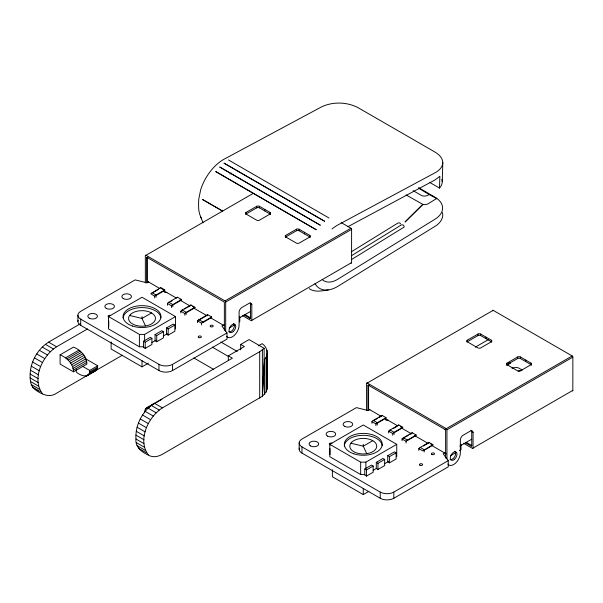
<?xml version="1.0" encoding="UTF-8"?>
<svg xmlns="http://www.w3.org/2000/svg" width="603" height="603" viewBox="0 0 603 603"><rect width="100%" height="100%" fill="white"/><g stroke="black" fill="none" stroke-linecap="round" stroke-linejoin="round"><path stroke-width="0.9" d="M429.931 182.551L439.504 188.083L439.858 176.287L434.982 179.958L347.886 226.72M442.248 181.654L442.813 162.606C442.715 157.948 438.939 154.406 435.185 152.19L358.167 107.726C346.951 101.847 332.781 101.462 321.346 106.98L224.301 159.079A35.253 20.359 -60 0 0 200.731 189.553L198.794 198.922A80.056 47.976 -58 0 0 198.794 210.032L199.48 213.658L203.03 222.816M264.137 348.285L259.705 351.7L162.411 407.869L154.376 403.234C142.534 410.749 135.132 424.957 135.961 438.999C135.042 448.067 143.295 453.079 150.577 456.124C154.564 457.541 158.86 456.252 162.411 454.27L262.38 396.284L264.137 359.885L264.137 348.285L249.069 339.587L240.695 344.426L240.695 349.883M267.333 352.544L267.333 387.345L266.096 392.04L262.38 396.284L264.529 359.448C269.202 354.805 267.363 347.034 262.132 343.65L258.288 345.866M122.432 355.175L56.599 393.179C49.205 398.515 40.74 393.865 34.461 389.086C30.135 385.4 29.999 379.279 30.15 374.041C30.685 361.333 37.823 348.956 48.564 342.142L80.184 323.886M42.496 393.729C31.386 378.91 42.429 355.717 56.599 346.785L87.488 328.952M148.308 454.82C137.198 439.994 148.24 416.801 162.411 407.869M76.302 369.194L76.302 371.983C80.124 375.775 90.013 379.234 89.696 370.438L97.739 365.795L85.129 358.514M93.714 371.508L96.661 369.812L97.739 365.795M144.486 412.814L144.969 409.919L146.363 407.937L232.396 358.19L228.311 355.83L228.311 360.466M226.592 336.308A9.467 5.465 -60 0 0 234.13 335.562A9.467 5.465 -60 0 0 239.09 325.228L239.105 311.909A4.183 2.42 -60 0 1 241.532 307.703L249.378 303.173A4.183 2.42 -60 0 1 251.805 304.575L251.805 320.442A0.874 0.505 60 0 1 251.323 320.713L242.353 315.55M447.848 464.046A9.467 5.465 -60 0 0 455.378 463.3A9.467 5.465 -60 0 0 460.345 452.966L460.353 439.647A4.183 2.42 -60 0 1 462.78 435.441L470.626 430.911A4.183 2.42 -60 0 1 473.054 432.313L473.054 448.18A0.874 0.505 60 0 1 472.579 448.451L463.601 443.288M442.813 162.606C442.73 167.235 438.976 170.641 435.193 172.707L338.147 224.806A35.253 20.359 -60 0 0 332.027 228.974M167.438 305.231L167.438 303.467L168.131 302.668L177.478 297.189L181.495 299.51L181.495 299.993L172.835 305.005M171.456 307.553L171.456 305.789L172.157 304.982L181.495 299.51M388.686 432.969L388.686 431.205L389.387 430.406L398.734 424.927L402.751 427.248L402.751 427.731L394.06 432.766M392.704 435.283L392.704 433.527L393.405 432.72L402.751 427.248M180.832 312.987L180.832 311.231L181.526 310.432L190.872 304.952L194.89 307.274L194.89 307.756L186.229 312.769L186.184 314.562M184.85 315.301L184.85 313.552L185.543 312.746L194.89 307.274M197.573 322.665L197.573 320.917L198.274 320.118L207.62 314.645L211.638 316.967L211.638 317.442L202.962 322.469M201.59 324.987L201.59 323.238L202.291 322.439L211.638 316.967M402.08 440.725L402.08 438.969L402.781 438.17L412.128 432.69L416.145 435.012L416.145 435.487L407.553 440.454M406.098 443.039L406.098 441.29L406.799 440.484L416.145 435.012M418.821 450.403L418.821 448.655L419.522 447.856L428.869 442.383L432.886 444.697L432.886 445.18L424.21 450.207M154.715 297.95L154.715 296.209L155.408 295.41L164.755 289.93L164.755 290.405L156.094 295.425L156.049 297.204M371.945 423.366L371.945 421.625L372.646 420.826L381.985 415.354L386.01 417.668L386.01 418.143L377.372 423.14L377.305 424.942M375.963 425.688L375.963 423.947L376.664 423.148L386.01 417.668M264.137 359.885L264.529 359.448L264.529 394.249M432.886 444.697L422.869 450.901L418.821 448.655M164.755 289.93L160.737 287.616L150.765 293.729L154.715 296.209M322.175 279.438A26.517 15.309 -60 0 0 337.929 279.151L434.974 219.221A26.042 15.55 -1.8 0 0 437.884 199.239L429.11 194.49L427.942 195.214A4.734 2.827 -1.8 0 1 421.248 195.342L413.093 190.638M436.806 198.41L428.205 203.716A4.734 2.827 -1.8 0 1 422.861 204.387L406.015 194.905M351.3 251.82L397.369 223.374A4.734 2.736 -60 0 1 400.596 223.924M351.474 255.717L400.724 225.303A4.734 2.736 -60 0 1 404.183 227.037L351.639 259.478M228.492 159.968L328.944 217.962M145.338 282.83L145.338 255.672A0.912 0.528 60 0 1 146.009 255.28L253.222 193.382M146.672 282.762L146.672 257.986L148.014 257.217M245.753 214.261A2.133 1.229 0 0 1 246.009 214.027L246.009 212.475L256.727 206.294A2.133 1.229 0 0 1 259.403 206.294L270.114 212.475L270.114 214.027A2.133 1.229 0 0 1 270.468 214.389M246.009 212.475A2.133 1.229 0 0 0 246.009 214.027L256.727 207.839A2.133 1.229 0 0 1 259.403 207.839L270.114 214.027A2.133 1.229 0 0 0 270.114 212.475M148.685 281.895L147.064 282.837L135.155 279.89L80.719 311.314A9.625 5.555 0 0 0 80.719 319.168L80.719 325.356L158.966 370.528A9.625 5.555 0 0 0 172.579 370.528L227.007 339.105L227.007 332.916L221.904 326.042L224.339 324.64M270.114 214.027L259.403 220.208A2.133 1.229 0 0 1 256.727 220.208L246.009 214.027M143.755 346.785L139.406 346.785L108.532 328.959L108.532 316.583L142.014 297.249L175.503 316.583L175.503 328.959M152.928 292.598L158.393 289.44M60.104 354.82L73.498 347.087C80.485 349.928 86.711 356.207 86.892 364.099L73.498 371.832L60.104 364.099L60.104 354.82C67.091 357.654 73.317 363.941 73.498 371.832M65.463 357.911L78.857 350.185M66.858 358.86L80.252 351.127M68.207 360.059L81.601 352.325M170.453 301.726L172.013 300.829M129.69 315.49L142.014 318.437L151.534 312.949M285.362 237.311A2.133 1.229 0 0 1 285.716 236.949L285.716 235.404L296.427 229.215A2.133 1.229 0 0 1 299.111 229.215L309.821 235.404L309.821 236.949A2.133 1.229 0 0 1 310.176 237.311M69.481 361.476L82.875 353.742M285.716 235.404A2.133 1.229 0 0 0 285.716 236.949L296.427 230.761A2.133 1.229 0 0 1 299.111 230.761L309.821 236.949A2.133 1.229 0 0 0 309.821 235.404M70.626 363.066L84.021 355.333M71.621 364.785L85.008 357.051M72.42 366.571L85.814 358.838M73.016 368.38L86.41 360.647M73.378 370.152L86.772 362.418M184.624 309.038L186.191 308.141M187.752 307.236L189.312 306.332M309.821 236.949L299.111 243.137A2.133 1.229 0 0 1 296.427 243.137L285.716 236.949M108.532 316.583L139.406 334.409L144.622 334.409L175.503 316.583M89.576 371.976L97.611 367.333M143.537 341.223L150.23 337.356L151.903 338.328L151.903 344.509L145.21 348.376L143.537 347.411L143.537 341.223L145.21 342.195L151.903 338.328M155.046 334.582L161.747 330.715L163.421 331.68L163.421 337.868L156.72 341.735L155.046 340.763L155.046 334.582L156.72 335.547L163.421 331.68M166.488 327.972L173.182 324.113L174.855 325.077L174.855 331.258L168.162 335.125L166.488 334.16L166.488 327.972L168.162 328.944L174.855 325.077M89.214 373.332L97.249 368.689M85.679 376.151L96.661 369.812M86.832 375.888L95.854 370.672M151.933 342.564L155.996 340.213M163.315 335.992L167.378 333.647M146.009 255.28L225.025 300.905L350.931 228.22A0.912 0.528 60 0 1 351.602 229.381L351.587 262.833A0.874 0.505 60 0 1 351.104 263.104L351.021 263.066M225.695 331.085L225.695 302.065L351.602 229.381M199.028 320.08L206.053 316.025M111.14 341.954L111.14 349.024L142.014 366.85L148.398 363.164M239.346 317.879L250.479 311.457M229.215 328.009L234.899 324.731M244.125 315.022L249.808 318.309L250.592 317.856L244.908 314.57M80.719 319.168L158.966 364.348A9.625 5.555 0 0 0 172.579 364.348L227.007 332.916M251.813 320.351L351.602 262.629M228.311 355.83L244.381 346.552L240.695 344.426M145.564 408.796L155.016 403.339M156.381 402.555L158.958 401.063M159.531 400.731L161.107 399.819M366.586 410.568L366.586 383.41L493.156 310.334L572.179 355.958A0.912 0.528 60 0 1 572.85 357.119L572.835 390.571A0.874 0.505 60 0 1 572.36 390.842L572.27 390.804M367.928 410.5L367.928 385.724L369.262 384.955M467.001 341.999A2.133 1.229 0 0 1 467.257 341.765A2.133 1.229 0 0 1 467.257 340.213L477.975 334.032A2.133 1.229 0 0 1 480.651 334.032L491.37 340.213L491.37 341.765A2.133 1.229 0 0 1 491.716 342.127M467.257 340.213L467.257 341.765L477.975 335.577A2.133 1.229 0 0 1 480.651 335.577L491.37 341.765A2.133 1.229 0 0 0 491.37 340.213M475.247 347.192L488.264 339.67M369.933 409.633L368.312 410.568L356.403 407.628L301.975 439.052A9.625 5.555 0 0 0 301.975 446.906L301.975 453.094L380.222 498.266A9.625 5.555 0 0 0 393.827 498.266L448.255 466.843L448.255 460.654L443.152 453.78L445.594 452.378M491.37 341.765L480.651 347.946A2.133 1.229 0 0 1 477.975 347.946L467.257 341.765M365.003 474.523L360.662 474.523L329.781 456.697L329.781 444.321L363.27 424.987L396.751 444.321L396.751 456.697M373.4 420.788L377.305 418.535M378.865 417.63L380.425 416.726M393.262 428.567L397.166 426.313M350.938 443.228L363.27 446.175L372.782 440.68M506.543 365.184A2.133 1.229 0 0 1 506.965 364.687A2.133 1.229 0 0 1 506.965 363.142L517.683 356.953A2.133 1.229 0 0 1 520.359 356.953L531.077 363.142A2.133 1.229 0 0 1 531.077 364.687A2.133 1.229 0 0 1 531.492 365.184M506.965 363.142L506.965 364.687L517.683 358.499A2.133 1.229 0 0 1 520.359 358.499L531.077 364.687L531.077 363.142M507.183 365.094L510.409 363.232A24.278 14.012 -60 0 0 508.917 362.953M403.535 438.132L405.095 437.228M406.656 436.323L408.216 435.426M409.784 434.522L411.344 433.625M531.077 364.687L520.359 370.875A2.133 1.229 0 0 1 517.683 370.875L506.965 364.687M329.781 444.321L360.662 462.147L365.878 462.147L396.751 444.321M364.785 468.961L371.486 465.094L373.159 466.066L373.159 472.247L366.458 476.114L364.785 475.149L364.785 468.961L366.458 469.933L373.159 466.066M376.295 462.32L382.995 458.453L384.669 459.418L384.669 465.606L377.975 469.473L376.295 468.501L376.295 462.32L377.975 463.285L384.669 459.418M387.737 455.71L394.43 451.843L396.111 452.815L396.111 458.996L389.41 462.863L387.737 461.898L387.737 455.71L389.41 456.682L396.111 452.815M373.189 470.302L376.438 468.425M384.563 463.73L388.626 461.385M367.928 385.724A0.935 0.535 60 0 1 368.591 385.34L444.939 429.419L445.609 429.027M366.586 383.41A0.912 0.528 60 0 1 367.257 383.018L446.28 428.643L572.179 355.958M446.951 458.823L446.951 429.803L572.85 357.119M423.396 446.016L427.308 443.763M332.389 469.692L332.389 476.762L363.27 494.588L368.848 491.362M459.795 446.077L471.727 439.195M450.464 455.747L456.147 452.469M459.396 450.592L461.016 449.657L461.016 444.351M465.373 442.76L471.056 446.047L471.84 445.594L466.157 442.308M301.975 446.906L380.222 492.086A9.625 5.555 0 0 0 393.827 492.086L448.255 460.654M473.069 448.089L572.85 390.367M160.752 399.631L161.898 399.367M147.358 407.364L149.77 407.153M328.311 289.922C322.04 290.767 314.924 292.681 309.256 288.679M36.73 390.397L38.479 390.804M418.746 187.714L436.798 198.259M418.422 188.113L429.11 194.49M341.155 222.575L350.931 228.22M522.273 370.076L518.452 367.868A24.278 14.012 -60 0 0 511.962 368.214M250.177 302.97A4.183 2.42 -60 0 1 250.464 303.799L251.813 304.719M470.89 430.165A4.183 2.42 -60 0 1 471.712 431.537L473.069 432.457M400.339 426.336L401.945 427.263M164.755 290.405L160.737 288.091L160.737 287.616M192.485 306.362L194.89 307.756M430.474 443.785L432.886 445.18M159.486 288.302L147.343 281.3L147.343 257.602A0.935 0.535 60 0 1 147.539 257.164M163.526 290.638L176.475 298.116M179.709 299.985L190.231 306.06M193.473 307.929L207.228 315.866M210.462 317.736L224.218 325.68M381.541 416.507L368.591 409.038L368.591 385.34A0.935 0.535 60 0 1 368.682 385M384.782 418.376L397.724 425.854M400.965 427.723L411.48 433.798M414.721 435.668L428.477 443.604M431.71 445.474L446.28 453.886M168.772 302.216L172.79 304.538M390.028 429.954L394.045 432.276M152.031 292.643L156.049 294.957M182.166 309.98L186.184 312.301M198.915 319.673L202.932 321.987M373.28 420.374L377.305 422.695M403.422 437.718L407.44 440.039M420.163 447.411L424.18 449.725M167.438 303.467L171.456 305.789M388.686 431.205L392.704 433.527M180.832 311.231L184.85 313.552M197.573 320.917L201.59 323.238M371.945 421.625L375.963 423.947M402.08 438.969L406.098 441.29M220.909 342.044L237.19 351.443M212.203 347.072L228.484 356.471M193.88 357.986L213.424 369.27M48.564 342.142L56.599 346.785M45.368 344.313L53.403 348.949M151.18 405.397L159.215 410.04M82.611 366.338L89.696 370.438M42.27 347.064L50.305 351.7M148.074 408.148L156.117 412.791M39.361 350.305L47.396 354.948M145.165 411.397L153.207 416.032M36.73 353.953L44.765 358.589M142.542 415.037L150.577 419.68M34.461 357.881L42.496 362.524M140.265 418.972L148.308 423.615M32.615 361.981L40.657 366.624M138.426 423.072L146.461 427.708M31.258 366.127L39.301 370.762M137.069 427.218L145.104 431.854M30.429 370.189L38.464 374.825M136.24 431.273L144.275 435.916M30.15 374.041L38.185 378.676M135.961 435.132L143.996 439.768M30.15 377.908L38.185 382.543M135.961 438.999L143.996 443.635M30.429 381.435L38.464 386.078M136.24 442.527L144.275 447.17M31.258 384.541L39.301 389.176M137.069 445.625L145.104 450.268M32.615 387.111L40.657 391.754M138.426 448.202L146.461 452.845M363.27 446.175L366.752 453.682M142.014 318.437L145.496 325.944M200.415 216.439L200.731 217.163A35.253 20.359 -60 0 0 201.598 218.663M267.333 387.345L266.971 350.17M442.466 212.565C443.996 218.233 439.813 223.479 435.193 226.231L338.147 286.154A35.253 20.359 -60 0 1 314.992 283.659M525.718 360.044L525.718 361.596M520.359 356.953L520.359 358.499M517.683 356.953L517.683 358.499M486.01 337.122L486.01 338.667M480.651 334.032L480.651 335.577M477.975 334.032L477.975 335.577M471.727 431.68L471.727 445.655A0.942 0.543 60 0 1 471.056 446.047M445.609 458.092L445.609 430.58A1.002 0.58 60 0 0 444.939 429.419M428.869 442.383L428.869 442.858M424.18 450.245L424.18 451.986M412.128 432.69L412.128 433.173M398.734 424.927L398.734 425.409M394.045 432.796L394.045 434.544M393.827 492.086L393.827 498.266M389.41 456.682L389.41 462.863M381.985 415.354L381.985 415.829M380.222 492.086L380.222 498.266M377.975 463.285L377.975 469.473M366.458 469.933L366.458 476.114M365.878 462.147L365.878 469.217M363.27 444.321L363.27 446.092M363.27 488.4L363.27 494.588M360.662 462.147L360.662 474.523M329.992 448.459L329.992 454.639M304.47 232.306L304.47 233.858M299.111 229.215L299.111 230.761M299.156 442.979L299.156 449.167M296.427 229.215L296.427 230.761M267.039 354.918L267.039 389.719M266.096 357.24L266.096 392.04M264.762 209.384L264.762 210.929M262.38 349.883L262.38 396.284M259.705 351.7L259.705 398.101M259.403 206.294L259.403 207.839M256.727 206.294L256.727 207.839M250.479 303.942L250.479 317.917A0.942 0.543 60 0 1 249.808 318.309M239.768 316.62L239.768 321.919M224.361 330.354L224.361 302.842A1.002 0.58 60 0 0 223.69 301.681L147.343 257.602A0.935 0.535 60 0 0 146.672 257.986M207.62 314.645L207.62 315.12M190.872 304.952L190.872 305.435M177.478 297.189L177.478 297.671M172.79 305.058L172.79 306.806M172.579 364.348L172.579 370.528M168.162 328.944L168.162 335.125M158.966 364.348L158.966 370.528M156.72 335.547L156.72 341.735M145.21 342.195L145.21 348.376M144.622 334.409L144.622 340.597M142.014 316.583L142.014 318.354M142.014 360.662L142.014 366.85M139.406 334.409L139.406 346.785M108.744 320.721L108.744 326.901M77.908 315.241L77.908 321.429M344.328 446.258A18.942 10.937 0 0 1 362.652 435.328A18.942 10.937 0 0 1 382.166 445.542M301.975 453.094A9.625 5.555 0 0 1 299.337 448.082M388.128 420.05A1.56 0.904 0 0 1 385.92 420.05A1.56 0.904 0 0 1 385.92 418.768M330.489 444.833A1.56 0.904 0 0 1 329.54 443.514A1.56 0.904 0 0 1 331.997 443.326M454.67 451.225A4.734 2.736 -60 0 1 454.67 456.69A4.734 2.736 -60 0 1 449.936 459.426M446.28 428.643A0.912 0.528 60 0 1 446.951 429.803M492.485 310.718A0.912 0.528 60 0 1 493.156 310.334M518.188 371.056A24.278 14.012 -60 0 1 521.527 370.641M123.118 317.804A18.942 10.937 0 0 1 142.014 307.583A18.942 10.937 0 0 1 160.918 317.804M80.719 325.356A9.625 5.555 0 0 1 78.088 320.344M166.88 292.312A1.56 0.904 0 0 1 164.664 292.312A1.56 0.904 0 0 1 164.664 291.038M108.532 316.861A1.56 0.904 0 0 1 108.532 315.588A1.56 0.904 0 0 1 110.748 315.588M233.421 323.487A4.734 2.736 -60 0 1 233.421 328.952A4.734 2.736 -60 0 1 228.688 331.688M225.025 300.905A0.912 0.528 60 0 1 225.695 302.065M230.007 173.973A26.517 15.309 -60 0 1 231.281 173.069M441.916 179.355A26.042 14.502 1.7 0 1 439.504 188.083M405.11 221.919L422.861 204.387L405.11 221.919M130.361 314.555L129.019 316.432A13.454 7.771 0 0 0 144.351 326.095A13.454 7.771 0 0 0 153.041 313.982A13.454 7.771 0 0 0 130.361 314.555M351.609 442.293L350.268 444.17A13.454 7.771 0 0 0 365.606 453.833A13.454 7.771 0 0 0 374.29 441.72A13.454 7.771 0 0 0 351.609 442.293M215.836 171.614L316.198 229.713L215.836 171.614M219.846 167.099L320.231 225.16L219.846 167.099M224.105 163.187L324.52 221.211L224.105 163.187M222.68 211.118L202.42 199.435L222.673 211.133M353.795 453.795A18.942 10.937 0 0 0 382.212 444.321A18.942 10.937 0 0 0 353.795 434.853A18.942 10.937 0 0 0 353.795 453.795M431.846 454.421A1.56 0.904 0 0 0 434.462 454.014A1.56 0.904 0 0 0 432.547 452.913A1.56 0.904 0 0 0 431.846 454.421M310.477 445.926A4.809 2.781 0 0 0 318.527 444.682A4.809 2.781 0 0 0 312.633 441.275A4.809 2.781 0 0 0 310.477 445.926M419.937 465.222A1.56 0.904 0 0 0 422.552 464.815A1.56 0.904 0 0 0 420.638 463.715A1.56 0.904 0 0 0 419.937 465.222M327.489 436.105A4.809 2.781 0 0 0 335.539 434.861A4.809 2.781 0 0 0 329.645 431.454A4.809 2.781 0 0 0 327.489 436.105M344.501 426.283A4.809 2.781 0 0 0 352.544 425.04A4.809 2.781 0 0 0 346.657 421.64A4.809 2.781 0 0 0 344.501 426.283M454.511 459.328A4.734 2.736 -60 0 0 456.011 451.994A4.734 2.736 -60 0 0 450.411 456.961A4.734 2.736 -60 0 0 454.511 459.328M132.547 326.057A18.942 10.937 0 0 0 160.956 316.583A18.942 10.937 0 0 0 132.547 307.115A18.942 10.937 0 0 0 132.547 326.057M210.598 326.683A1.56 0.904 0 0 0 213.206 326.276A1.56 0.904 0 0 0 211.299 325.175A1.56 0.904 0 0 0 210.598 326.683M89.229 318.188A4.809 2.781 0 0 0 97.279 316.944A4.809 2.781 0 0 0 91.385 313.537A4.809 2.781 0 0 0 89.229 318.188M198.689 337.484A1.56 0.904 0 0 0 201.304 337.077A1.56 0.904 0 0 0 199.389 335.977A1.56 0.904 0 0 0 198.689 337.484M106.241 308.367A4.809 2.781 0 0 0 114.284 307.123A4.809 2.781 0 0 0 108.397 303.724A4.809 2.781 0 0 0 106.241 308.367M123.246 298.545A4.809 2.781 0 0 0 131.296 297.302A4.809 2.781 0 0 0 125.401 293.902A4.809 2.781 0 0 0 123.246 298.545M233.263 331.59A4.734 2.736 -60 0 0 234.763 324.256A4.734 2.736 -60 0 0 229.163 329.223A4.734 2.736 -60 0 0 233.263 331.59"/></g></svg>
